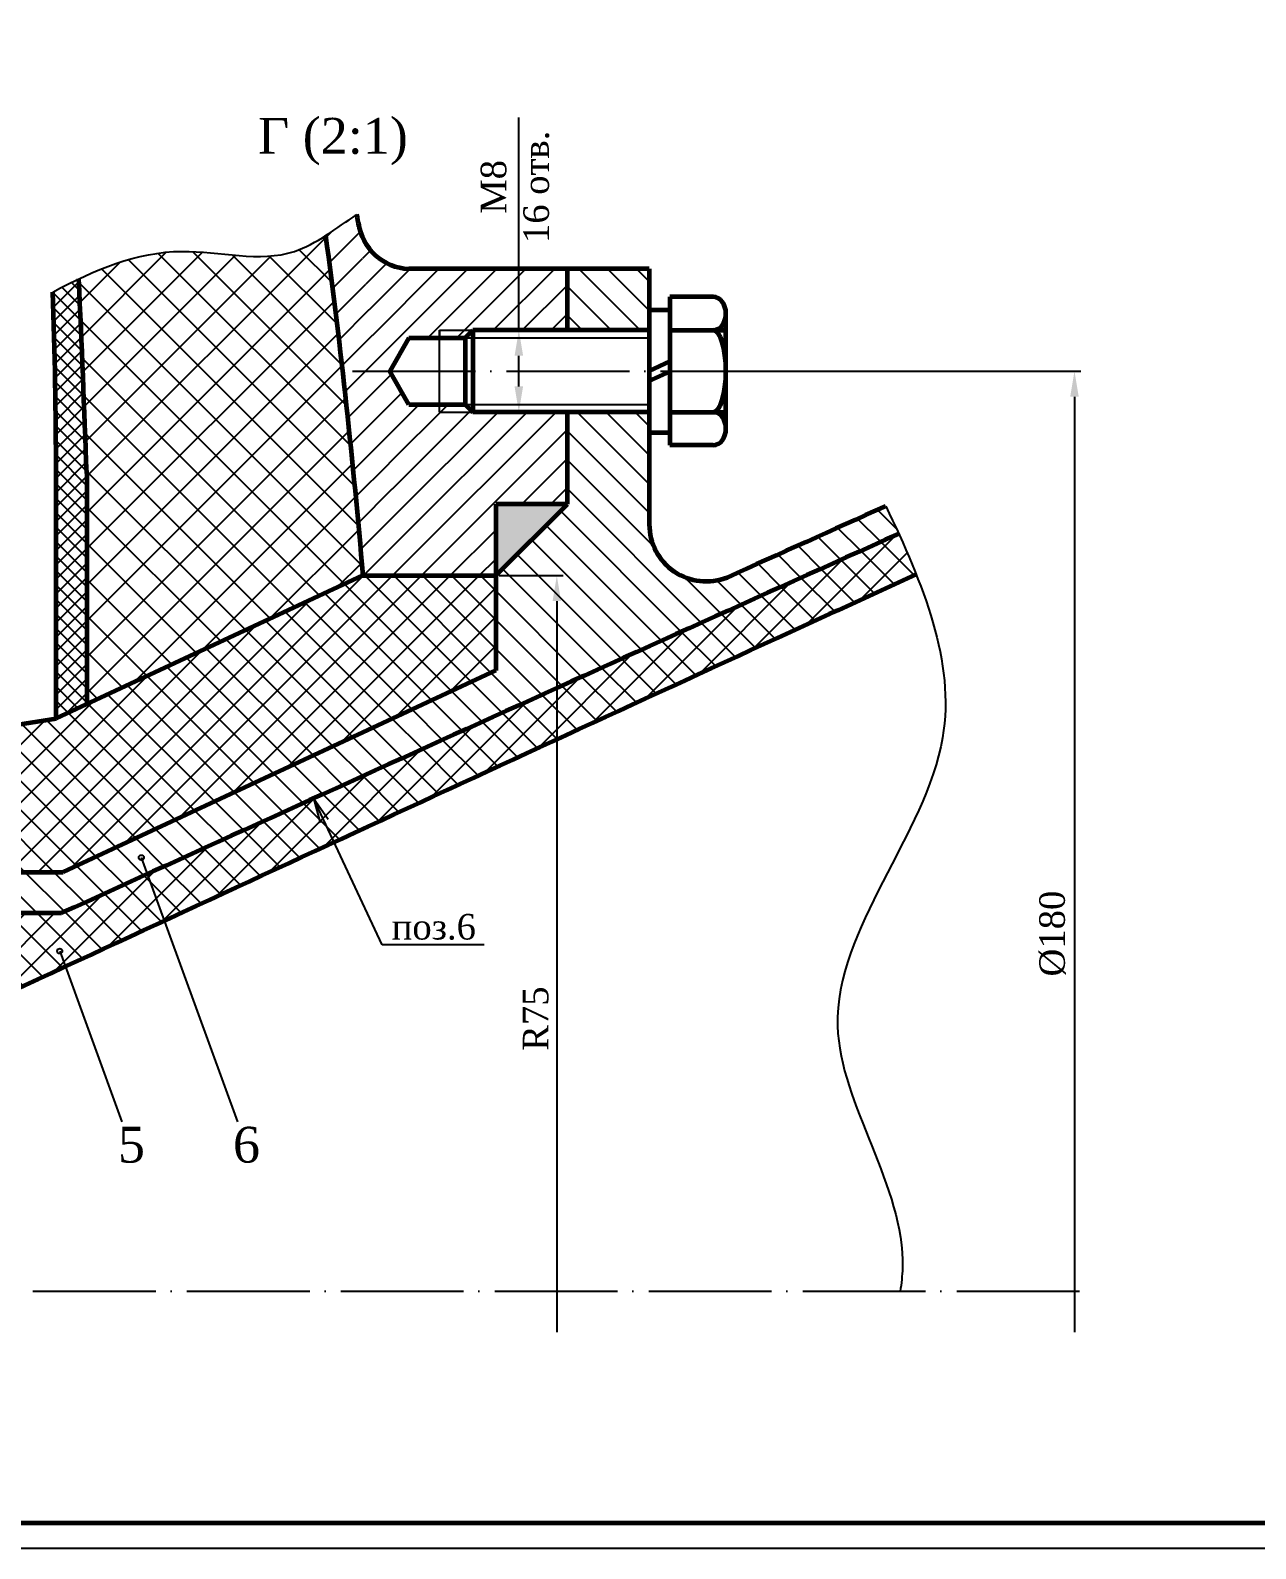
# Paper-space layout 'Лист1' of a CAD drawing. Header units: millimetres. Extents: x -4940 to -1389, y -1786 to 3462.
# Drawn here: x -2148.3 to -1908.7, y -970.2 to -673.2 of the extents above; entities that cross this region are included whole.
import ezdxf

# ---------------------------------------------------------------- set-up
doc = ezdxf.new("R2010")
doc.units = ezdxf.units.MM
doc.linetypes.add('ACAD_ISO04W100', pattern=[30, 24, -3, 0, -3])
doc.dimstyles.new('ISO-25', dxfattribs={"dimtxt": 2.5, "dimasz": 2.5, "dimexe": 1.25, "dimexo": 0.625, "dimtad": 1, "dimtxsty": 'Standard', "dimcen": 2.5, "dimadec": 0, "dimazin": 0, "dimtfac": 1, "dimtmove": 0, "dimatfit": 3, "dimfxl": 1, "dimarcsym": 0})

# ---------------------------------------------------------------- blocks, each defined once
blk = doc.blocks.new('*D67')
at = {"color": 0, "lineweight": -2}
for p, q in [((-2052.749232468188, -731.8736919948815), (-2052.749232468188, -690.2486919948802)), ((-2052.124232468189, -731.8736919948815), (-2051.499232468188, -731.8736919948815)), ((-2052.749232468188, -742.8736919948778), (-2052.749232468188, -736.8736919948815)), ((-2052.124232468189, -747.8736919948778), (-2051.499232468188, -747.8736919948778))]:
    blk.add_line(p, q, dxfattribs=at)
at = {"color": 0}
for points in [[(-2053.582565801521, -736.8736919948815), (-2051.915899134854, -736.8736919948815), (-2052.749232468188, -731.8736919948815)], [(-2053.582565801521, -742.8736919948778), (-2051.915899134854, -742.8736919948778), (-2052.749232468188, -747.8736919948778)]]:
    blk.add_solid(points, dxfattribs=at)
at = {"layer": 'Defpoints', "color": 0}
for p in [(-2052.749232468189, -731.8736919948815), (-2052.749232468189, -747.8736919948778), (-2052.749232468188, -747.8736919948778)]:
    blk.add_point(p, dxfattribs=at)

psp = doc.layouts.new('Лист1')

# ---------------------------------------------------------------- hatches: boundary and pattern name
h = psp.add_hatch()
h.set_pattern_fill('_USER', color=5, scale=4, angle=315, style=0, pattern_type=0)
h.set_pattern_definition([(315, (3124.136557891091, 5264.593622279387), (2.828427124746191, 2.828427124746189), [])])
edge = h.paths.add_edge_path()
edge.add_spline(control_points=[(-2142.161410264195, -845.8736919948633), (-2132.278127342465, -841.3700232623878), (-2122.394311896774, -836.8676715814445), (-2112.509428547454, -832.3679610663394)], knot_values=[16.20201368717326, 16.20201368717326, 16.20201368717326, 16.20201368717326, 32.4909117240253, 32.4909117240253, 32.4909117240253, 32.4909117240253], degree=3, periodic=0)
edge.add_line((-2112.509428547456, -832.3679610663394), (-2115.634363472621, -825.6665164931819))
edge.add_line((-2115.634363472619, -825.6665164931828), (-2141.812735815859, -837.8736919948688))
edge.add_line((-2141.812735815859, -837.8736919948688), (-2231.235332492753, -837.8736919948651))
edge.add_line((-2231.235332492753, -837.8736919948651), (-2231.235332492753, -845.8736919948633))
edge.add_line((-2231.235332492753, -845.8736919948633), (-2195.397317363701, -845.8736919948597))
edge.add_line((-2195.397317363701, -845.8736919948597), (-2187.3973173637, -853.8736919948633))
edge.add_line((-2187.3973173637, -853.8736919948651), (-2181.23533249276, -853.8736919948633))
edge.add_line((-2181.23533249276, -853.8736919948633), (-2181.23533249276, -845.8736919948669))
edge.add_line((-2181.23533249276, -845.8736919948651), (-2142.161410264192, -845.8736919948597))
h.paths.add_polyline_path([(-2027.244872599412, -719.8736919948833), (-2043.244872599412, -719.8736919948815), (-2043.244872599412, -731.8736919948815), (-2027.244872599412, -731.8736919948797)])
edge = h.paths.add_edge_path()
edge.add_line((-1632.349344836913, -615.1028877719664), (-1631.989404416845, -614.9502117481798))
edge.add_arc((-1633.428499745208, -611.1983310650512), 4.0184081455909, 290.978856404679, 290.9851348816861, ccw=False)
edge.add_line((-1631.989815556929, -614.9503694218574), (-1632.049736684469, -614.9757901352104))
edge.add_line((-1632.049736684469, -614.9757901352104), (-1632.109657979941, -615.0012104525622))
edge.add_line((-1632.10965797994, -615.0012104525622), (-1632.169579443133, -615.0266303744129))
edge.add_line((-1632.169579443133, -615.0266303744129), (-1632.229501073835, -615.0520499012682))
edge.add_line((-1632.229501073835, -615.0520499012682), (-1632.289422871831, -615.0774690336139))
edge.add_line((-1632.289422871831, -615.0774690336139), (-1632.349344836912, -615.1028877719664))
h.paths.add_polyline_path([(-1788.640990286761, -688.010488114297), (-1788.816997299257, -688.0864760747454), (-1788.640989373303, -688.0104906240003)])
h.paths.add_polyline_path([(-1841.670662233985, -711.0377092005065), (-1841.73370565049, -711.065243080141), (-1841.733704807758, -711.065246225261), (-1841.702183538396, -711.0514776717364)])
h.paths.add_polyline_path([(-1965.455822821728, -765.8483729593809), (-1965.492592111524, -765.8648541650609), (-1965.455822080968, -765.8483747864457)])
edge = h.paths.add_edge_path()
edge.add_line((-1980.406251594445, -767.5375565682971), (-1981.008174885425, -766.2690167942337))
edge.add_line((-1981.008174885425, -766.2690167942337), (-1981.199077388385, -766.3547632810396))
edge.add_line((-1981.199077388385, -766.3547632810396), (-1981.420934456528, -766.4544154443129))
edge.add_line((-1981.420934456527, -766.4544154443129), (-1981.642790785036, -766.5540692694185))
edge.add_line((-1981.642790785037, -766.5540692694185), (-1981.864646378889, -766.6537247451697))
edge.add_line((-1981.864646378889, -766.6537247451697), (-1982.086501243058, -766.7533818603961))
edge.add_line((-1982.086501243058, -766.7533818603961), (-1982.308355382521, -766.8530406039217))
edge.add_line((-1982.308355382521, -766.8530406039217), (-1982.530208802248, -766.9527009645562))
edge.add_line((-1982.530208802248, -766.9527009645562), (-1982.752061507222, -767.0523629311365))
edge.add_line((-1982.752061507222, -767.0523629311365), (-1982.973913502408, -767.1520264924757))
edge.add_line((-1982.973913502407, -767.1520264924757), (-1983.195764792788, -767.2516916373979))
edge.add_line((-1983.195764792789, -767.2516916373979), (-1983.417615383339, -767.3513583547256))
edge.add_line((-1983.417615383339, -767.3513583547256), (-1983.639465279028, -767.4510266332827))
edge.add_line((-1983.639465279027, -767.4510266332827), (-1983.861314484835, -767.5506964618899))
edge.add_line((-1983.861314484836, -767.5506964618899), (-1984.083163005736, -767.6503678293675))
edge.add_line((-1984.083163005736, -767.6503678293675), (-1984.305010846702, -767.7500407245398))
edge.add_line((-1984.305010846702, -767.7500407245398), (-1984.526858012711, -767.8497151362253))
edge.add_line((-1984.526858012711, -767.8497151362253), (-1984.748704508735, -767.9493910532501))
edge.add_line((-1984.748704508735, -767.9493910532501), (-1984.970550339754, -768.0490684644365))
edge.add_line((-1984.970550339754, -768.0490684644365), (-1985.192395510738, -768.148747358603))
edge.add_line((-1985.192395510739, -768.148747358603), (-1985.414240026666, -768.2484277245794))
edge.add_line((-1985.414240026666, -768.2484277245794), (-1985.636083892509, -768.3481095511752))
edge.add_line((-1985.636083892509, -768.3481095511752), (-1985.857927113244, -768.4477928272236))
edge.add_line((-1985.857927113243, -768.4477928272236), (-1986.079769693844, -768.5474775415396))
edge.add_line((-1986.079769693845, -768.5474775415396), (-1986.301611639289, -768.6471636829529))
edge.add_line((-1986.301611639289, -768.6471636829529), (-1986.52345295455, -768.7468512402784))
edge.add_line((-1986.52345295455, -768.7468512402784), (-1986.745293644602, -768.8465402023403))
edge.add_line((-1986.745293644602, -768.8465402023403), (-1986.967133714419, -768.9462305579627))
edge.add_line((-1986.96713371442, -768.9462305579627), (-1987.188973168982, -769.0459222959662))
edge.add_line((-1987.188973168982, -769.0459222959662), (-1987.410812013259, -769.1456154051693))
edge.add_line((-1987.410812013258, -769.1456154051693), (-1987.632650252226, -769.2453098744018))
edge.add_line((-1987.632650252227, -769.2453098744018), (-1987.854487890861, -769.3450056924821))
edge.add_line((-1987.854487890861, -769.3450056924821), (-1988.076324934137, -769.4447028482309))
edge.add_line((-1988.076324934137, -769.4447028482309), (-1988.298161387031, -769.5444013304705))
edge.add_line((-1988.298161387032, -769.5444013304705), (-1988.519997254517, -769.6441011280231))
edge.add_line((-1988.519997254517, -769.6441011280231), (-1988.741832541567, -769.7438022297129))
edge.add_line((-1988.741832541567, -769.7438022297129), (-1988.963667253158, -769.8435046243621))
edge.add_line((-1988.963667253159, -769.8435046243621), (-1989.185501394269, -769.9432083007896))
edge.add_line((-1989.185501394269, -769.9432083007896), (-1989.407334969869, -770.0429132478175))
edge.add_line((-1989.407334969869, -770.0429132478175), (-1989.629167984935, -770.1426194542737))
edge.add_line((-1989.629167984934, -770.1426194542737), (-1989.851000444441, -770.242326908975))
edge.add_line((-1989.851000444441, -770.242326908975), (-1990.072832353363, -770.3420356007418))
edge.add_line((-1990.072832353363, -770.3420356007418), (-1990.29466371668, -770.4417455184021))
edge.add_line((-1990.29466371668, -770.4417455184021), (-1990.516494539359, -770.5414566507725))
edge.add_line((-1990.51649453936, -770.5414566507725), (-1990.738324826382, -770.6411689866791))
edge.add_line((-1990.738324826382, -770.6411689866791), (-1990.960154582721, -770.7408825149441))
edge.add_line((-1990.96015458272, -770.7408825149441), (-1991.181983813347, -770.8405972243863))
edge.add_line((-1991.181983813348, -770.8405972243863), (-1991.403812523244, -770.9403131038298))
edge.add_line((-1991.403812523243, -770.9403131038298), (-1991.625640717379, -771.0400301420968))
edge.add_line((-1991.62564071738, -771.0400301420968), (-1991.847468400731, -771.1397483280098))
edge.add_line((-1991.84746840073, -771.1397483280098), (-1992.069295578272, -771.2394676503873))
edge.add_line((-1992.069295578273, -771.2394676503873), (-1992.291122254981, -771.3391880980535))
edge.add_line((-1992.29112225498, -771.3391880980535), (-1992.512948435829, -771.4389096598343))
edge.add_line((-1992.512948435829, -771.4389096598343), (-1992.734774125794, -771.5386323245484))
edge.add_line((-1992.734774125794, -771.5386323245484), (-1992.956599329849, -771.6383560810182))
edge.add_line((-1992.95659932985, -771.6383560810182), (-1993.178424052972, -771.7380809180659))
edge.add_line((-1993.178424052971, -771.7380809180659), (-1993.400248300132, -771.837806824512))
edge.add_line((-1993.400248300132, -771.837806824512), (-1993.622072076309, -771.9375337891825))
edge.add_line((-1993.622072076309, -771.9375337891825), (-1993.843895386477, -772.0372618008942))
edge.add_line((-1993.843895386478, -772.0372618008942), (-1994.065718235613, -772.1369908484749))
edge.add_line((-1994.065718235613, -772.1369908484749), (-1994.287540628686, -772.2367209207414))
edge.add_line((-1994.287540628685, -772.2367209207414), (-1994.509362570675, -772.3364520065197))
edge.add_line((-1994.509362570675, -772.3364520065197), (-1994.731184066555, -772.4361840946285))
edge.add_line((-1994.731184066556, -772.4361840946285), (-1994.953005121301, -772.5359171738937))
edge.add_line((-1994.953005121301, -772.5359171738937), (-1995.174825739888, -772.6356512331358))
edge.add_line((-1995.174825739888, -772.6356512331358), (-1995.396645927288, -772.7353862611772))
edge.add_line((-1995.396645927288, -772.7353862611772), (-1995.618465688481, -772.8351222468382))
edge.add_line((-1995.618465688481, -772.8351222468382), (-1995.840285028436, -772.934859178943))
edge.add_line((-1995.840285028436, -772.934859178943), (-1996.062103952133, -773.0345970463104))
edge.add_line((-1996.062103952133, -773.0345970463104), (-1996.283922464548, -773.134335837768))
edge.add_line((-1996.283922464548, -773.134335837768), (-1996.505740570648, -773.2340755421328))
edge.add_line((-1996.505740570648, -773.2340755421328), (-1996.727558275416, -773.3338161482307))
edge.add_line((-1996.727558275416, -773.3338161482307), (-1996.949375583823, -773.4335576448821))
edge.add_line((-1996.949375583822, -773.4335576448821), (-1997.171192500844, -773.5333000209093))
edge.add_line((-1997.171192500845, -773.5333000209093), (-1997.393009031457, -773.6330432651312))
edge.add_line((-1997.393009031456, -773.6330432651312), (-1997.614825180634, -773.7327873663771))
edge.add_line((-1997.614825180634, -773.7327873663771), (-1997.836640953351, -773.8325323134604))
edge.add_line((-1997.836640953351, -773.8325323134604), (-1998.058456354584, -773.9322780952107))
edge.add_line((-1998.058456354584, -773.9322780952107), (-1998.280271389307, -774.0320247004465))
edge.add_line((-1998.280271389306, -774.0320247004465), (-1998.502086062494, -774.1317721179903))
edge.add_line((-1998.502086062495, -774.1317721179903), (-1998.723900379121, -774.2315203366625))
edge.add_line((-1998.723900379121, -774.2315203366625), (-1998.945714344162, -774.331269345289))
edge.add_line((-1998.945714344162, -774.331269345289), (-1999.167527962594, -774.4310191326886))
edge.add_line((-1999.167527962593, -774.4310191326886), (-1999.389341239388, -774.5307696876853))
edge.add_line((-1999.389341239389, -774.5307696876853), (-1999.611154179526, -774.6305209991015))
edge.add_line((-1999.611154179526, -774.6305209991015), (-1999.832966787977, -774.7302730557594))
edge.add_line((-1999.832966787976, -774.7302730557594), (-2000.054779069714, -774.8300258464778))
edge.add_line((-2000.054779069714, -774.8300258464778), (-2000.27659102972, -774.9297793600826))
edge.add_line((-2000.276591029721, -774.9297793600826), (-2000.498402672964, -775.0295335853943))
edge.add_line((-2000.498402672964, -775.0295335853943), (-2000.720214004423, -775.1292885112352))
edge.add_line((-2000.720214004422, -775.1292885112352), (-2000.94202502907, -775.2290441264258))
edge.add_line((-2000.94202502907, -775.2290441264258), (-2001.163835751884, -775.3288004197902))
edge.add_line((-2001.163835751883, -775.3288004197902), (-2001.385646177833, -775.4285573801508))
edge.add_line((-2001.385646177833, -775.4285573801508), (-2001.607456311901, -775.5283149963279))
edge.add_line((-2001.607456311901, -775.5283149963279), (-2001.829266159056, -775.6280732571477))
edge.add_line((-2001.829266159056, -775.6280732571477), (-2002.051075724276, -775.7278321514268))
edge.add_line((-2002.051075724276, -775.7278321514268), (-2002.272885012534, -775.8275916679895))
edge.add_line((-2002.272885012534, -775.8275916679895), (-2002.494694028809, -775.9273517956599))
edge.add_line((-2002.494694028809, -775.9273517956599), (-2002.716502778071, -776.0271125232566))
edge.add_line((-2002.716502778071, -776.0271125232566), (-2002.938311265298, -776.126873839602))
edge.add_line((-2002.938311265299, -776.126873839602), (-2003.160119495464, -776.226635733522))
edge.add_line((-2003.160119495463, -776.226635733522), (-2003.381927473543, -776.3263981938353))
edge.add_line((-2003.381927473544, -776.3263981938353), (-2003.603735204513, -776.426161209366))
edge.add_line((-2003.603735204512, -776.426161209366), (-2003.825542693345, -776.5259247689346))
edge.add_line((-2003.825542693346, -776.5259247689346), (-2004.047349945018, -776.6256888613634))
edge.add_line((-2004.047349945017, -776.6256888613634), (-2004.269156964502, -776.7254534754748))
edge.add_line((-2004.269156964502, -776.7254534754748), (-2004.490963756777, -776.8252186000909))
edge.add_line((-2004.490963756777, -776.8252186000909), (-2004.712770326815, -776.9249842240342))
edge.add_line((-2004.712770326815, -776.9249842240342), (-2004.934576679592, -777.0247503361288))
edge.add_line((-2004.934576679593, -777.0247503361288), (-2005.156382820084, -777.1245169251897))
edge.add_line((-2005.156382820084, -777.1245169251897), (-2005.378188753263, -777.2242839800483))
edge.add_line((-2005.378188753263, -777.2242839800483), (-2005.599994484108, -777.3240514895215))
edge.add_line((-2005.599994484107, -777.3240514895215), (-2005.821800017588, -777.4238194424297))
edge.add_line((-2005.821800017588, -777.4238194424297), (-2006.043605358685, -777.5235878275971))
edge.add_line((-2006.043605358686, -777.5235878275971), (-2006.26541051237, -777.6233566338497))
edge.add_line((-2006.26541051237, -777.6233566338497), (-2006.487215483617, -777.7231258500024))
edge.add_line((-2006.487215483617, -777.7231258500024), (-2006.709020277404, -777.8228954648812))
edge.add_line((-2006.709020277404, -777.8228954648812), (-2006.930824898705, -777.9226654673084))
edge.add_line((-2006.930824898704, -777.9226654673084), (-2007.152629352493, -778.0224358461082))
edge.add_line((-2007.152629352494, -778.0224358461082), (-2007.374433643745, -778.1222065900974))
edge.add_line((-2007.374433643744, -778.1222065900974), (-2007.596237777436, -778.221977688102))
edge.add_line((-2007.596237777437, -778.221977688102), (-2007.81804175854, -778.3217491289406))
edge.add_line((-2007.81804175854, -778.3217491289406), (-2008.039845592032, -778.4215209014392))
edge.add_line((-2008.039845592032, -778.4215209014392), (-2008.261649282887, -778.5212929944182))
edge.add_line((-2008.261649282887, -778.5212929944182), (-2008.483452836082, -778.6210653967))
edge.add_line((-2008.483452836082, -778.6210653967), (-2008.705256256589, -778.7208380971069))
edge.add_line((-2008.705256256589, -778.7208380971069), (-2008.927059549383, -778.8206110844576))
edge.add_line((-2008.927059549383, -778.8206110844576), (-2009.148862719442, -778.9203843475798))
edge.add_line((-2009.148862719442, -778.9203843475798), (-2009.370665771738, -779.020157875294))
edge.add_line((-2009.370665771738, -779.020157875294), (-2009.592468711248, -779.1199316564207))
edge.add_line((-2009.592468711248, -779.1199316564207), (-2009.814271542947, -779.2197056797804))
edge.add_line((-2009.814271542947, -779.2197056797804), (-2010.036074271807, -779.3194799341973))
edge.add_line((-2010.036074271807, -779.3194799341973), (-2010.257876902805, -779.4192544084935))
edge.add_line((-2010.257876902805, -779.4192544084935), (-2010.479679440918, -779.5190290914934))
edge.add_line((-2010.479679440917, -779.5190290914934), (-2010.701481891116, -779.6188039720155))
edge.add_line((-2010.701481891117, -779.6188039720155), (-2010.923284258379, -779.718579038884))
edge.add_line((-2010.923284258378, -779.718579038884), (-2011.145086547679, -779.8183542809211))
edge.add_line((-2011.145086547679, -779.8183542809211), (-2011.366888763991, -779.9181296869456))
edge.add_line((-2011.366888763991, -779.9181296869456), (-2011.588690912292, -780.0179052457815))
edge.add_line((-2011.588690912292, -780.0179052457815), (-2011.810492997554, -780.117680946255))
edge.add_line((-2011.810492997555, -780.117680946255), (-2012.032295024757, -780.2174567771826))
edge.add_arc((-2016.12197167497, -769.8736919948778), 11.12290092444181, 179.9999999999906, 291.5726545845366, ccw=False)
edge.add_line((-2027.244872599412, -769.873691994876), (-2027.244872599412, -747.8736919948778))
edge.add_line((-2027.244872599412, -747.8736919948778), (-2043.244872599411, -747.873691994876))
edge.add_line((-2043.244872599412, -747.873691994876), (-2043.244872599412, -765.873691994876))
edge.add_line((-2043.244872599412, -765.873691994876), (-2057.244872599409, -779.8736919948724))
edge.add_line((-2057.244872599408, -779.8736919948724), (-2057.244872599408, -798.4390497432314))
edge.add_line((-2057.244872599408, -798.4390497432314), (-2115.634363472621, -825.6665164931792))
edge.add_line((-2115.634363472621, -825.6665164931792), (-2112.509428547455, -832.3679610663376))
edge.add_line((-2112.509428547456, -832.3679610663376), (-2111.715517027685, -832.0065703324917))
edge.add_line((-2111.715517027685, -832.0065703324917), (-2110.921600853877, -831.6451911091235))
edge.add_line((-2110.921600853876, -831.6451911091235), (-2110.127679964397, -831.2838235486679))
edge.add_line((-2110.127679964397, -831.2838235486679), (-2109.333754297607, -830.9224678035762))
edge.add_line((-2109.333754297607, -830.9224678035762), (-2108.539823791873, -830.5611240262924))
edge.add_line((-2108.539823791873, -830.5611240262924), (-2107.74588838555, -830.1997923692588))
edge.add_line((-2107.74588838555, -830.1997923692588), (-2106.951948017004, -829.8384729849213))
edge.add_line((-2106.951948017003, -829.8384729849213), (-2106.158002624597, -829.477166025722))
edge.add_line((-2106.158002624597, -829.477166025722), (-2105.36405214669, -829.1158716441032))
edge.add_line((-2105.36405214669, -829.1158716441032), (-2104.570096521647, -828.754589992518))
edge.add_line((-2104.570096521648, -828.754589992518), (-2103.776135687829, -828.3933212233978))
edge.add_line((-2103.776135687828, -828.3933212233978), (-2102.982169583597, -828.0320654891957))
edge.add_line((-2102.982169583597, -828.0320654891957), (-2102.188198147317, -827.6708229423502))
edge.add_line((-2102.188198147317, -827.6708229423502), (-2101.394221317347, -827.3095937353146))
edge.add_line((-2101.394221317348, -827.3095937353146), (-2100.600239032053, -826.9483780205201))
edge.add_line((-2100.600239032053, -826.9483780205201), (-2099.806251229795, -826.5871759504271))
edge.add_line((-2099.806251229794, -826.5871759504271), (-2099.012257848933, -826.2259876774633))
edge.add_line((-2099.012257848933, -826.2259876774633), (-2098.218258827832, -825.8648133540801))
edge.add_line((-2098.218258827833, -825.8648133540801), (-2097.424254104854, -825.503653132725))
edge.add_line((-2097.424254104854, -825.503653132725), (-2096.630243618362, -825.1425071658387))
edge.add_line((-2096.630243618362, -825.1425071658387), (-2095.836227306717, -824.7813756058649))
edge.add_line((-2095.836227306717, -824.7813756058649), (-2095.042205108281, -824.4202586052497))
edge.add_line((-2095.042205108281, -824.4202586052497), (-2094.248176961415, -824.0591563164335))
edge.add_line((-2094.248176961414, -824.0591563164335), (-2093.454142804485, -823.6980688918638))
edge.add_line((-2093.454142804486, -823.6980688918638), (-2092.660102575848, -823.3369964839849))
edge.add_line((-2092.660102575847, -823.3369964839849), (-2091.866056213871, -822.9759392452424))
edge.add_line((-2091.866056213871, -822.9759392452424), (-2091.072003656913, -822.6148973280715))
edge.add_line((-2091.072003656914, -822.6148973280715), (-2090.277944843341, -822.2538708849306))
edge.add_line((-2090.27794484334, -822.2538708849306), (-2089.48387971151, -821.8928600682511))
edge.add_line((-2089.483879711511, -821.8928600682511), (-2088.689808199786, -821.5318650304862))
edge.add_line((-2088.689808199785, -821.5318650304862), (-2087.895730246531, -821.1708859240762))
edge.add_line((-2087.895730246532, -821.1708859240762), (-2087.101645790109, -820.8099229014615))
edge.add_line((-2087.101645790109, -820.8099229014615), (-2086.307554768878, -820.4489761150917))
edge.add_line((-2086.307554768878, -820.4489761150917), (-2085.513457121206, -820.0880457174126))
edge.add_line((-2085.513457121205, -820.0880457174126), (-2084.719352785446, -819.7271318608628))
edge.add_line((-2084.719352785446, -819.7271318608628), (-2083.925241699968, -819.3662346978881))
edge.add_line((-2083.925241699969, -819.3662346978881), (-2083.131123803134, -819.0053543809345))
edge.add_line((-2083.131123803133, -819.0053543809345), (-2082.336999033303, -818.6444910624441))
edge.add_line((-2082.336999033304, -818.6444910624441), (-2081.542867328842, -818.2836448948665))
edge.add_line((-2081.542867328842, -818.2836448948665), (-2080.748728628105, -817.9228160306384))
edge.add_line((-2080.748728628104, -817.9228160306384), (-2079.954582869459, -817.5620046222039))
edge.add_line((-2079.95458286946, -817.5620046222039), (-2079.160429991268, -817.201210822016))
edge.add_line((-2079.160429991268, -817.201210822016), (-2078.366269931891, -816.8404347825117))
edge.add_line((-2078.366269931891, -816.8404347825117), (-2077.572102629691, -816.4796766561367))
edge.add_line((-2077.572102629691, -816.4796766561367), (-2076.777928023033, -816.1189365953351))
edge.add_line((-2076.777928023032, -816.1189365953351), (-2075.983746050271, -815.7582147525491))
edge.add_line((-2075.983746050272, -815.7582147525491), (-2075.18955664978, -815.3975112802245))
edge.add_line((-2075.18955664978, -815.3975112802245), (-2074.395359759912, -815.0368263308073))
edge.add_line((-2074.395359759911, -815.0368263308073), (-2073.601155319031, -814.6761600567415))
edge.add_line((-2073.601155319032, -814.6761600567415), (-2072.806943265502, -814.3155126104693))
edge.add_line((-2072.806943265502, -814.3155126104693), (-2072.012723537686, -813.9548841444384))
edge.add_line((-2072.012723537685, -813.9548841444384), (-2071.218496073941, -813.5942748110856))
edge.add_line((-2071.218496073942, -813.5942748110856), (-2070.424260812638, -813.2336847628621))
edge.add_line((-2070.424260812638, -813.2336847628621), (-2069.63001769213, -812.8731141522085))
edge.add_line((-2069.63001769213, -812.8731141522085), (-2068.835766650788, -812.5125631315723))
edge.add_line((-2068.835766650788, -812.5125631315723), (-2068.041507626966, -812.1520318533958))
edge.add_line((-2068.041507626966, -812.1520318533958), (-2067.247240559032, -811.791520470123))
edge.add_line((-2067.247240559032, -811.791520470123), (-2066.452965385345, -811.4310291341963))
edge.add_line((-2066.452965385345, -811.4310291341963), (-2065.658682044266, -811.0705579980613))
edge.add_line((-2065.658682044267, -811.0705579980613), (-2064.864390474162, -810.7101072141622))
edge.add_line((-2064.864390474161, -810.7101072141622), (-2064.070090613392, -810.3496769349431))
edge.add_line((-2064.070090613392, -810.3496769349431), (-2063.27578240032, -809.9892673128534))
edge.add_line((-2063.275782400321, -809.9892673128534), (-2062.481465773306, -809.628878500328))
edge.add_line((-2062.481465773305, -809.628878500328), (-2061.687140670711, -809.2685106498166))
edge.add_line((-2061.687140670711, -809.2685106498166), (-2060.892807030901, -808.908163913763))
edge.add_line((-2060.8928070309, -808.908163913763), (-2060.098464792234, -808.547838444606))
edge.add_line((-2060.098464792235, -808.547838444606), (-2059.304113893079, -808.1875343948022))
edge.add_line((-2059.304113893079, -808.1875343948022), (-2058.509754271793, -807.8272519167849))
edge.add_line((-2058.509754271793, -807.8272519167849), (-2057.715385866737, -807.4669911629999))
edge.add_line((-2057.715385866736, -807.4669911629999), (-2056.921008616273, -807.1067522858948))
edge.add_line((-2056.921008616274, -807.1067522858948), (-2056.12662245877, -806.7465354379101))
edge.add_line((-2056.12662245877, -806.7465354379101), (-2055.332227332584, -806.3863407714935))
edge.add_line((-2055.332227332584, -806.3863407714935), (-2054.537823176077, -806.0261684390853))
edge.add_line((-2054.537823176076, -806.0261684390853), (-2053.743409927613, -805.6660185931332))
edge.add_line((-2053.743409927613, -805.6660185931332), (-2052.948987525556, -805.3058913860796))
edge.add_line((-2052.948987525556, -805.3058913860796), (-2052.154555908265, -804.9457869703701))
edge.add_line((-2052.154555908265, -804.9457869703701), (-2051.360115014102, -804.5857054984453))
edge.add_line((-2051.360115014103, -804.5857054984453), (-2050.565664781438, -804.2256471227565))
edge.add_line((-2050.565664781437, -804.2256471227565), (-2049.771205148621, -803.8656119957423))
edge.add_line((-2049.771205148622, -803.8656119957423), (-2048.976736054022, -803.5056002698448))
edge.add_line((-2048.976736054022, -803.5056002698448), (-2048.182257435999, -803.1456120975099))
edge.add_line((-2048.182257435999, -803.1456120975099), (-2047.387769232918, -802.7856476311872))
edge.add_line((-2047.387769232918, -802.7856476311872), (-2046.593271383137, -802.4257070233134))
edge.add_line((-2046.593271383138, -802.4257070233134), (-2045.798763825024, -802.065790426338))
edge.add_line((-2045.798763825024, -802.065790426338), (-2045.004246496938, -801.7058979927033))
edge.add_line((-2045.004246496938, -801.7058979927033), (-2044.209719337243, -801.3460298748569))
edge.add_line((-2044.209719337242, -801.3460298748569), (-2043.415182284295, -800.9861862252355))
edge.add_line((-2043.415182284295, -800.9861862252355), (-2042.620635276462, -800.6263671962852))
edge.add_line((-2042.620635276463, -800.6263671962852), (-2041.826078252107, -800.2665729404553))
edge.add_line((-2041.826078252106, -800.2665729404553), (-2041.031511149587, -799.9068036101899))
edge.add_line((-2041.031511149587, -799.9068036101899), (-2040.236933907268, -799.5470593579275))
edge.add_line((-2040.236933907269, -799.5470593579275), (-2039.442346463511, -799.1873403361105))
edge.add_line((-2039.44234646351, -799.1873403361105), (-2038.647748756678, -798.8276466971902))
edge.add_line((-2038.647748756678, -798.8276466971902), (-2037.853140725131, -798.4679785936105))
edge.add_line((-2037.853140725131, -798.4679785936105), (-2037.058522307232, -798.1083361778119))
edge.add_line((-2037.058522307233, -798.1083361778119), (-2036.263893441349, -797.7487196022421))
edge.add_line((-2036.263893441349, -797.7487196022421), (-2035.469254065836, -797.3891290193415))
edge.add_line((-2035.469254065835, -797.3891290193415), (-2034.674604119058, -797.029564581554))
edge.add_line((-2034.674604119059, -797.029564581554), (-2033.879943539378, -796.6700264413275))
edge.add_line((-2033.879943539378, -796.6700264413275), (-2033.085272265158, -796.3105147511042))
edge.add_line((-2033.085272265157, -796.3105147511042), (-2032.29059023476, -795.9510296633298))
edge.add_line((-2032.29059023476, -795.9510296633298), (-2031.495897386545, -795.5915713304466))
edge.add_line((-2031.495897386546, -795.5915713304466), (-2030.701193658879, -795.2321399048969))
edge.add_line((-2030.701193658878, -795.2321399048969), (-2029.906478990117, -794.8727355391284))
edge.add_line((-2029.906478990118, -794.8727355391284), (-2029.11175331863, -794.5133583855832))
edge.add_line((-2029.111753318629, -794.5133583855832), (-2028.317016582771, -794.1540085967072))
edge.add_line((-2028.317016582771, -794.1540085967072), (-2027.522268720909, -793.7946863249463))
edge.add_line((-2027.522268720909, -793.7946863249463), (-2026.727509671406, -793.435391722739))
edge.add_line((-2026.727509671407, -793.435391722739), (-2025.932739372623, -793.076124942535))
edge.add_line((-2025.932739372623, -793.076124942535), (-2025.137957762919, -792.7168861367763))
edge.add_line((-2025.137957762919, -792.7168861367763), (-2024.34316478066, -792.3576754579053))
edge.add_line((-2024.34316478066, -792.3576754579053), (-2023.548360364205, -791.998493058366))
edge.add_line((-2023.548360364205, -791.998493058366), (-2022.753544451924, -791.6393390906096))
edge.add_line((-2022.753544451924, -791.6393390906096), (-2021.958716982169, -791.2802137070748))
edge.add_line((-2021.958716982169, -791.2802137070748), (-2021.163877893307, -790.921117060202))
edge.add_line((-2021.163877893306, -790.921117060202), (-2020.369027123697, -790.5620493024371))
edge.add_line((-2020.369027123698, -790.5620493024371), (-2019.574164611707, -790.2030105862295))
edge.add_line((-2019.574164611707, -790.2030105862295), (-2018.779290295693, -789.8440010640215))
edge.add_line((-2018.779290295693, -789.8440010640215), (-2017.984404114023, -789.4850208882553))
edge.add_line((-2017.984404114023, -789.4850208882553), (-2017.189506005055, -789.1260702113768))
edge.add_line((-2017.189506005055, -789.1260702113768), (-2016.394595907155, -788.76714918583))
edge.add_line((-2016.394595907156, -788.76714918583), (-2015.599673758683, -788.408257964059))
edge.add_line((-2015.599673758682, -788.408257964059), (-2014.804739497999, -788.0493966985041))
edge.add_line((-2014.804739497999, -788.0493966985041), (-2014.009793063467, -787.6905655416149))
edge.add_line((-2014.009793063467, -787.6905655416149), (-2013.21483439345, -787.3317646458372))
edge.add_line((-2013.21483439345, -787.3317646458372), (-2012.41986342631, -786.972994163606))
edge.add_line((-2012.419863426311, -786.972994163606), (-2011.624880100408, -786.6142542473708))
edge.add_line((-2011.624880100407, -786.6142542473708), (-2010.829884354105, -786.2555450495774))
edge.add_line((-2010.829884354106, -786.2555450495774), (-2010.034876125768, -785.8968667226682))
edge.add_line((-2010.034876125767, -785.8968667226682), (-2009.239855353755, -785.5382194190888))
edge.add_line((-2009.239855353756, -785.5382194190888), (-2008.44482197643, -785.1796032912816))
edge.add_line((-2008.44482197643, -785.1796032912816), (-2007.649775932155, -784.8210184916925))
edge.add_line((-2007.649775932155, -784.8210184916925), (-2006.85471715929, -784.4624651727636))
edge.add_line((-2006.85471715929, -784.4624651727636), (-2006.059645596202, -784.1039434869408))
edge.add_line((-2006.059645596201, -784.1039434869408), (-2005.264561181248, -783.7454535866664))
edge.add_line((-2005.264561181249, -783.7454535866664), (-2004.469463852794, -783.3869956243861))
edge.add_line((-2004.469463852794, -783.3869956243861), (-2003.674353549198, -783.0285697525442))
edge.add_line((-2003.674353549198, -783.0285697525442), (-2002.879230208826, -782.6701761235845))
edge.add_line((-2002.879230208827, -782.6701761235845), (-2002.08409377004, -782.3118148899512))
edge.add_line((-2002.084093770039, -782.3118148899512), (-2001.288944171199, -781.9534862040882))
edge.add_line((-2001.288944171199, -781.9534862040882), (-2000.493781350669, -781.5951902184379))
edge.add_line((-2000.493781350669, -781.5951902184379), (-1999.698605246811, -781.2369270854497))
edge.add_line((-1999.698605246812, -781.2369270854497), (-1998.903415797987, -780.8786969575622))
edge.add_line((-1998.903415797987, -780.8786969575622), (-1998.108212942557, -780.5204999872249))
edge.add_line((-1998.108212942557, -780.5204999872249), (-1997.312996618885, -780.1623363268764))
edge.add_line((-1997.312996618885, -780.1623363268764), (-1996.517766765334, -779.8042061289625))
edge.add_line((-1996.517766765334, -779.8042061289625), (-1995.722523320265, -779.446109545931))
edge.add_line((-1995.722523320265, -779.446109545931), (-1994.927266222042, -779.0880467302222))
edge.add_line((-1994.927266222042, -779.0880467302222), (-1994.131995409024, -778.7300178342821))
edge.add_line((-1994.131995409024, -778.7300178342821), (-1993.336710819576, -778.3720230105546))
edge.add_line((-1993.336710819575, -778.3720230105546), (-1992.541412392059, -778.014062411482))
edge.add_line((-1992.541412392059, -778.014062411482), (-1991.746100064835, -777.6561361895119))
edge.add_line((-1991.746100064835, -777.6561361895119), (-1990.950773776267, -777.2982444970849))
edge.add_line((-1990.950773776266, -777.2982444970849), (-1990.155433464715, -776.9403874866448))
edge.add_line((-1990.155433464716, -776.9403874866448), (-1989.360079068546, -776.5825653106413))
edge.add_line((-1989.360079068546, -776.5825653106413), (-1988.564710526118, -776.2247781215146))
edge.add_line((-1988.564710526117, -776.2247781215146), (-1987.769327775793, -775.8670260717108))
edge.add_line((-1987.769327775793, -775.8670260717108), (-1986.973930755936, -775.509309313672))
edge.add_line((-1986.973930755937, -775.509309313672), (-1986.178519404907, -775.1516279998405))
edge.add_line((-1986.178519404907, -775.1516279998405), (-1985.383093661069, -774.7939822826656))
edge.add_line((-1985.383093661069, -774.7939822826656), (-1984.587653462783, -774.4363723145862))
edge.add_line((-1984.587653462783, -774.4363723145862), (-1983.792198748412, -774.0787982480533))
edge.add_line((-1983.792198748412, -774.0787982480533), (-1982.99672945632, -773.7212602355039))
edge.add_line((-1982.99672945632, -773.7212602355039), (-1982.201245524868, -773.3637584293838))
edge.add_line((-1982.201245524867, -773.3637584293838), (-1981.405746892416, -773.0062929821424))
edge.add_line((-1981.405746892416, -773.0062929821424), (-1980.610233497328, -772.6488640462185))
edge.add_line((-1980.610233497328, -772.6488640462185), (-1979.814705277967, -772.2914717740578))
edge.add_line((-1979.814705277967, -772.2914717740578), (-1979.019162172694, -771.9341163181043))
edge.add_line((-1979.019162172694, -771.9341163181043), (-1978.478110921908, -771.6911075096377))
edge.add_line((-1978.478110921908, -771.6911075096377), (-1978.964490994558, -770.6261669390442))
edge.add_line((-1978.964490994557, -770.6261669390442), (-1979.680710136206, -769.0820441955593))
edge.add_line((-1979.680710136206, -769.0820441955593), (-1980.406251594445, -767.5375565682971))
h = psp.add_hatch()
h.set_pattern_fill('_USER', color=5, scale=4, angle=45, style=0, pattern_type=0)
h.set_pattern_definition([(45, (3124.136557891091, 5264.593622279387), (-2.82842712474619, 2.82842712474619), [])])
edge = h.paths.add_edge_path()
edge.add_line((-2043.244872599412, -719.8736919948806), (-2074.278008872725, -719.8736919948797))
edge.add_arc((-2073.860434428478, -709.5190414088511), 10.36306697726318, 187.7702382322283, 267.690670876645, ccw=False)
edge.add_ellipse((-2473.235332492678, -919.8736919948478), major_axis=(1.705302565823968e-13, 731.999999999883), ratio=0.5546448087431693, start_angle=286.5391852623054, end_angle=286.7213445439739)
edge.add_spline(control_points=[(-2084.402889336805, -709.2646137719066), (-2086.454503931065, -710.5878571118546), (-2088.481025005088, -712.067614062752), (-2090.543299079443, -713.3862430220988)], knot_values=[62.6987214418435, 62.6987214418435, 62.6987214418435, 62.6987214418435, 69.70620282215634, 69.70620282215634, 69.70620282215634, 69.70620282215634], degree=3, periodic=0)
edge.add_spline(control_points=[(-2090.543299079445, -713.3862430220997), (-2087.540261155188, -735.4827902937859), (-2085.187658420792, -757.6675484433445), (-2083.244872599405, -779.8736919948724)], knot_values=[226.850225576762, 226.850225576762, 226.850225576762, 226.850225576762, 260.2866766953053, 260.2866766953053, 260.2866766953053, 260.2866766953053], degree=3, periodic=0)
edge.add_line((-2083.244872599405, -779.8736919948715), (-2057.244872599407, -779.8736919948724))
edge.add_line((-2057.244872599407, -779.8736919948724), (-2057.244872599409, -765.873691994876))
edge.add_line((-2057.244872599409, -765.873691994876), (-2043.244872599412, -765.873691994876))
edge.add_line((-2043.244872599412, -765.873691994876), (-2043.244872599412, -747.8736919948778))
edge.add_line((-2043.244872599412, -747.8736919948778), (-2061.744872599406, -747.8736919948778))
edge.add_line((-2061.744872599406, -747.8736919948778), (-2068.244872599408, -747.8736919948778))
edge.add_line((-2068.244872599408, -747.8736919948778), (-2068.244872599408, -746.373691994876))
edge.add_line((-2068.244872599408, -746.373691994876), (-2074.244872599405, -746.373691994876))
edge.add_line((-2074.244872599405, -746.373691994876), (-2077.997649349139, -739.8736919948788))
edge.add_line((-2077.997649349139, -739.8736919948788), (-2074.244872599407, -733.3736919948824))
edge.add_line((-2074.244872599407, -733.3736919948824), (-2068.244872599408, -733.3736919948833))
edge.add_line((-2068.244872599408, -733.3736919948833), (-2068.244872599408, -731.8736919948815))
edge.add_line((-2068.244872599408, -731.8736919948815), (-2061.744872599406, -731.8736919948815))
edge.add_line((-2061.744872599406, -731.8736919948815), (-2043.244872599412, -731.8736919948806))
edge.add_line((-2043.244872599412, -731.8736919948806), (-2043.244872599412, -719.8736919948806))
h.paths.add_polyline_path([(-2061.744872599406, -731.8736919948815), (-2068.244872599407, -731.8736919948815), (-2068.244872599408, -733.3736919948833), (-2063.244872599407, -733.3736919948833)], flags=17)
h.paths.add_polyline_path([(-2063.244872599405, -746.373691994876), (-2068.244872599408, -746.373691994876), (-2068.244872599408, -747.8736919948778), (-2061.744872599405, -747.8736919948778)], flags=17)
h = psp.add_hatch()
h.set_pattern_fill('_USER', color=5, scale=5, angle=45, style=0, double=1, pattern_type=0)
h.set_pattern_definition([(45, (3124.136557891091, 5264.593622279387), (-3.535533905932737, 3.535533905932738), []), (135, (3124.136557891091, 5264.593622279387), (-3.535533905932738, -3.535533905932737), [])])
edge = h.paths.add_edge_path()
edge.add_spline(control_points=[(-2083.244872599405, -779.8736919948724), (-2085.187658420792, -757.6675484433445), (-2087.540261155188, -735.4827902937859), (-2090.543299079445, -713.3862430220997)], knot_values=[226.850225576762, 226.850225576762, 226.850225576762, 226.850225576762, 260.2866766953053, 260.2866766953053, 260.2866766953053, 260.2866766953053], degree=3, periodic=0)
edge.add_spline(control_points=[(-2090.543299079445, -713.3862430221002), (-2092.51470632423, -714.6467712496349), (-2101.100599226074, -719.4163230536974), (-2118.728727838115, -714.1667762125389), (-2132.287786908371, -718.7453567349578), (-2138.769657735992, -721.8159982498353)], knot_values=[12.91060073164588, 12.91060073164588, 12.91060073164588, 12.91060073164588, 19.60932217348827, 41.60932217348827, 62.69872144184234, 62.69872144184234, 62.69872144184234, 62.69872144184234], degree=3, periodic=0)
edge.add_spline(control_points=[(-2138.769657735992, -721.8159982498355), (-2138.193759759288, -734.494704113361), (-2137.71454612602, -747.1841980541185), (-2137.235332492753, -759.873691994876)], knot_values=[0, 0, 0, 0, 19.0121815928478, 19.0121815928478, 19.0121815928478, 19.0121815928478], degree=3, periodic=0)
edge.add_line((-2137.235332492753, -759.8736919948668), (-2137.235332492753, -805.049856910449))
edge.add_line((-2137.235332492753, -805.049856910449), (-2083.244872599404, -779.8736919948723))
h = psp.add_hatch()
h.set_pattern_fill('_USER', color=5, scale=2, angle=45, style=0, double=1, pattern_type=0)
h.set_pattern_definition([(45, (3124.136557891091, 5264.593622279387), (-1.414213562373095, 1.414213562373095), []), (135, (3124.136557891091, 5264.593622279387), (-1.414213562373095, -1.414213562373095), [])])
edge = h.paths.add_edge_path()
edge.add_spline(control_points=[(-2137.235332492753, -759.873691994876), (-2137.71454612602, -747.1841980541185), (-2138.193759759288, -734.494704113361), (-2138.769657735992, -721.8159982498355)], knot_values=[0, 0, 0, 0, 19.0121815928478, 19.0121815928478, 19.0121815928478, 19.0121815928478], degree=3, periodic=0)
edge.add_spline(control_points=[(-2138.769657735992, -721.8159982498355), (-2140.483453320455, -722.6278706258236), (-2142.186456179998, -723.4977465164502), (-2143.883327619552, -724.4005745958748)], knot_values=[7.334599557558912, 7.334599557558912, 7.334599557558912, 7.334599557558912, 12.91060073164571, 12.91060073164571, 12.91060073164571, 12.91060073164571], degree=3, periodic=0)
edge.add_ellipse((-2443.235332492707, -759.873691994876), major_axis=(0, -539.9999999999218), ratio=0.5555555555555557, start_angle=90, end_angle=93.76652692365309, ccw=False)
edge.add_line((-2143.235332492752, -759.8736919944567), (-2143.235332492751, -807.847702859377))
edge.add_line((-2143.235332492751, -807.847702859377), (-2137.235332492753, -805.0498569104475))
edge.add_line((-2137.235332492753, -805.0498569104475), (-2137.235332492753, -759.8736919948751))
psp.add_hatch(color=5).paths.add_polyline_path([(-2043.244872599412, -765.873691994876), (-2057.244872599409, -765.873691994876), (-2057.244872599409, -779.8736919948724)])
h = psp.add_hatch()
h.set_pattern_fill('_USER', color=5, scale=4, angle=45, style=0, double=1, pattern_type=0)
h.set_pattern_definition([(45, (3124.136557891091, 5264.593622279387), (-2.82842712474619, 2.82842712474619), []), (135, (3124.136557891091, 5264.593622279387), (-2.82842712474619, -2.82842712474619), [])])
h.paths.add_polyline_path([(-2057.244872599408, -798.4390497432296), (-2057.244872599407, -779.8736919948715), (-2083.244872599403, -779.8736919948715), (-2143.235332492748, -807.847702859377), (-2221.235332492754, -819.873691994866), (-2221.235332492754, -837.873691994866), (-2141.812735815863, -837.8736919948669)])
edge = h.paths.add_edge_path()
edge.add_spline(control_points=[(-2167.425871553492, -868.3783149577912), (-2112.378438838984, -842.87261700404), (-2048.3065105172, -813.1855058981482), (-1984.116447056747, -783.7541001843738), (-1975.071782343715, -779.6164367876481)], knot_values=[0, 0, 0, 0, 91.00385125904025, 105.9230548519093, 105.9230548519093, 105.9230548519093, 105.9230548519093], degree=3, periodic=0)
edge.add_spline(control_points=[(-1975.071782343718, -779.6164367876418), (-1976.123823079974, -776.9777497660052), (-1977.272975798224, -774.3352616936072), (-1978.477045272945, -771.6906241297183)], knot_values=[10.61096719990606, 10.61096719990606, 10.61096719990606, 10.61096719990606, 18.76389142108052, 18.76389142108052, 18.76389142108052, 18.76389142108052], degree=3, periodic=0)
edge.add_spline(control_points=[(-1978.477045272945, -771.6906241297174), (-2033.114601819238, -796.230097171443), (-2087.646107133797, -821.0318587604779), (-2142.161410264195, -845.8736919948633)], knot_values=[16.20201368717326, 16.20201368717326, 16.20201368717326, 16.20201368717326, 106.0501158989284, 106.0501158989284, 106.0501158989284, 106.0501158989284], degree=3, periodic=0)
edge.add_line((-2142.161410264195, -845.8736919948633), (-2181.235332492761, -845.8736919948633))
edge.add_line((-2181.23533249276, -845.8736919948633), (-2181.23533249276, -853.8736919948633))
edge.add_line((-2181.23533249276, -853.8736919948633), (-2187.3973173637, -853.8736919948633))
edge.add_line((-2187.3973173637, -853.8736919948633), (-2171.235332492747, -870.0356768658166))
edge.add_arc((-2201.235332492725, -795.8736919948642), 79.99999999998778, 292.0243128370294, 295.0000000005376)

# ---------------------------------------------------------------- linework, layer by layer
at = {"lineweight": 60}
for p, q in [((-2027.244872599412, -719.8736919948815), (-2074.278008872725, -719.8736919948797)), ((-2043.244872599412, -731.8736919948797), (-2043.244872599412, -719.8736919948815)), ((-2027.244872599412, -719.8736919948833), (-2027.244872599412, -769.873691994876)), ((-2023.244872599414, -725.3736919948797), (-2023.244872599414, -754.3736919948742)), ((-2014.744872599414, -725.3736919948815), (-2023.244872599414, -725.3736919948815)), ((-2027.244872599412, -727.8736919948833), (-2023.244872599414, -727.8736919948833)), ((-2012.244872599415, -751.123691994876), (-2012.244872599415, -728.6236919948833)), ((-2074.244872599406, -733.3736919948815), (-2077.997649349139, -739.8736919948797)), ((-2074.244872599408, -733.3736919948833), (-2063.244872599408, -733.3736919948833)), ((-2063.244872599408, -733.3736919948833), (-2061.744872599406, -731.8736919948815)), ((-2063.244872599408, -733.3736919948833), (-2063.244872599408, -746.373691994876)), ((-2027.244872599412, -731.8736919948815), (-2061.744872599406, -731.8736919948815)), ((-2061.744872599406, -731.8736919948815), (-2061.744872599406, -747.873691994876)), ((-2023.244872599414, -731.8736919948815), (-2012.244872599415, -731.8736919948815)), ((-2027.244872599412, -739.8063073111907), (-2023.244872599414, -737.9410766785722)), ((-2074.244872599406, -746.373691994876), (-2077.997649349139, -739.8736919948797)), ((-2027.244872599412, -741.8063073111889), (-2023.244872599414, -739.9410766785704)), ((-2074.244872599406, -746.373691994876), (-2063.244872599408, -746.373691994876)), ((-2063.244872599408, -746.3736919948742), (-2061.744872599406, -747.873691994876)), ((-2027.244872599412, -747.8736919948778), (-2061.744872599406, -747.8736919948778)), ((-2043.244872599412, -765.873691994876), (-2043.244872599412, -747.873691994876)), ((-2023.244872599414, -747.873691994876), (-2012.244872599415, -747.873691994876)), ((-2027.244872599412, -751.873691994876), (-2023.244872599414, -751.873691994876)), ((-2014.744872599414, -754.373691994876), (-2023.244872599414, -754.373691994876)), ((-2143.235332492751, -807.8477028593779), (-2143.235332492751, -759.873691994876)), ((-2137.235332492753, -759.873691994876), (-2137.235332492753, -805.0498569104484)), ((-2057.244872599408, -779.8736919948724), (-2043.244872599412, -765.873691994876)), ((-2057.244872599408, -765.8736919948778), (-2057.244872599408, -798.4390497432296)), ((-2043.244872599412, -765.873691994876), (-2057.244872599408, -765.873691994876)), ((-2083.244872599405, -779.8736919948724), (-2143.235332492751, -807.8477028593779)), ((-2083.244872599405, -779.8736919948724), (-2057.244872599408, -779.8736919948724)), ((-2057.244872599408, -798.4390497432296), (-2141.812735815863, -837.8736919948669)), ((-2221.235332492754, -819.8736919948669), (-2143.235332492751, -807.8477028593779)), ((-2231.235332492753, -837.8736919948651), (-2141.812735815863, -837.8736919948669)), ((-2181.23533249276, -845.8736919948633), (-2142.161410264195, -845.8736919948633)), ((-1580.571790534997, -965.217961909103), (-2396.571790534997, -965.217961909103))]:
    psp.add_line(p, q, dxfattribs=at)
at = {"color": 5}
for p, q in [((-2068.244872599408, -747.8736919948778), (-2068.244872599408, -731.8736919948797)), ((-2068.244872599408, -731.8736919948815), (-2068.244872599408, -733.3736919948815)), ((-2068.244872599408, -731.8736919948815), (-2061.744872599406, -731.8736919948815)), ((-2063.244872599408, -733.3736919948833), (-2027.244872599412, -733.3736919948797)), ((-2011.619872599415, -739.8736919948797), (-1942.860488453508, -739.8736919948797)), ((-1944.110488453508, -744.8736919948797), (-1944.110488453509, -927.8860883409943)), ((-2068.244872599408, -747.8736919948778), (-2061.744872599405, -747.8736919948778)), ((-2063.244872599408, -746.3736919948742), (-2027.244872599412, -746.373691994876)), ((-2062.538419462936, -779.8736919948724), (-2083.244872599405, -779.8736919948742)), ((-2056.619872599408, -779.8736919948724), (-2044.068656252489, -779.8736919948724)), ((-2045.318656252489, -784.8736919948724), (-2045.31865625249, -927.8860883409934)), ((-2079.496693068359, -852.1034765823633), (-2092.866878426814, -823.431021552663)), ((-2092.866878426814, -823.431021552663), (-2091.572783201301, -828.2606506841084)), ((-2092.866878426814, -823.431021552663), (-2089.998996245059, -827.5267817741078)), ((-2126.564534353362, -835.0371599689597), (-2107.760774609997, -886.700065264703)), ((-2059.496693068359, -852.1034765823633), (-2079.496693068359, -852.1034765823633)), ((-2142.50890761662, -853.3239035668221), (-2130.360978224536, -886.7000652647021))]:
    psp.add_line(p, q, dxfattribs=at)
at = {"color": 5, "linetype": 'ACAD_ISO04W100'}
for p, q in [((-2085.244872599405, -739.8736919948797), (-1989.244872599419, -739.8736919948797)), ((-2328.343146523118, -919.8736919948524), (-1942.343146523174, -919.8736919948524))]:
    psp.add_line(p, q, dxfattribs=at)
psp.add_line((-1575.571790534997, -970.217961909103), (-2416.571790534997, -970.217961909103))
at = {"color": 5}
for centre, radius in [((-2126.564534353362, -835.0371599689597), 0.5000000000002232), ((-2142.50890761662, -853.3239035668221), 0.4999999999996255)]:
    psp.add_circle(centre, radius, dxfattribs=at)
at = {"lineweight": 60}
for centre, radius, start, end in [((-2073.860434428479, -709.5190414088502), 10.36306697726323, 187.7444946649757, 267.690670877091), ((-2016.12197167497, -769.873691994876), 11.1229009244421, 180, 291.5726545846002)]:
    psp.add_arc(centre, radius, start, end, dxfattribs=at)
for centre, major_axis, ratio, start_param, end_param in [((-2473.235332492678, -919.8736919948478), (1.705302565823968e-13, 731.999999999883), 0.5546448087431693, 5.001052218809241, 5.004231498037424), ((-2443.235332492707, -759.873691994876), (0, -539.9999999999218), 0.5555555555555557, 1.570796326794897, 1.636534622977657), ((-2014.744872599414, -728.6236919948833), (0, 3.250000000001348), 0.7692307692303387, 3.141592653589793, 6.283185307179586), ((-2014.744872599414, -739.8736919948797), (0, 7.999999999997024), 0.3125000000000711, 3.141592653589793, 6.283185307179586), ((-2014.744872599414, -751.123691994876), (0, 3.24999999999953), 0.7692307692307693, 3.141592653589793, 6.283185307179586)]:
    psp.add_ellipse(centre, major_axis=major_axis, ratio=ratio, start_param=start_param, end_param=end_param, dxfattribs=at)
at = {"color": 5}
for points, knots in [([(-2143.883327619552, -724.4005745958748), (-2135.768595390783, -720.0830948255289), (-2120.702983231481, -713.578855260067), (-2098.61950973612, -720.1551760415141), (-2088.415721368129, -711.8527964035948), (-2084.402889336805, -709.2646137719066)], [7.334599557558914, 7.334599557558914, 7.334599557558914, 7.334599557558914, 33.99999999999995, 55.99999999999995, 69.70620282215634, 69.70620282215634, 69.70620282215634, 69.70620282215634]), ([(-1981.007799377235, -766.2688480097886), (-1973.754077688437, -781.5134878651706), (-1959.203749768802, -816.1596317823214), (-2005.525356286596, -864.0345182691808), (-1976.076827014534, -900.8436703777861), (-1977.951771013911, -918.3468152377945), (-1978.190043887504, -919.8736919948515)], [5.042076584206002, 5.042076584206002, 5.042076584206002, 5.042076584206002, 52.00000000000047, 112.0000000000009, 161.0000000000013, 165.6771389999667, 165.6771389999667, 165.6771389999667, 165.6771389999667])]:
    psp.add_open_spline(points, degree=3, knots=knots, dxfattribs=at)
at = {"lineweight": 60}
for points in [[(-2090.543299079445, -713.3862430220997), (-2087.540261155188, -735.4827902937859), (-2085.187658420792, -757.6675484433445), (-2083.244872599405, -779.8736919948724)], [(-2137.235332492753, -759.873691994876), (-2137.71454612602, -747.1841980541185), (-2138.193759759288, -734.494704113361), (-2138.769657735992, -721.8159982498355)], [(-2012.032295024758, -780.2174567771808), (-2001.691725720829, -775.5658326650091), (-1991.350983339606, -770.9145974281464), (-1981.007799377235, -766.2688480097886)], [(-2142.161410264195, -845.8736919948633), (-2087.646107133797, -821.0318587604779), (-2033.114601819238, -796.230097171443), (-1978.477045272945, -771.6906241297174)]]:
    psp.add_open_spline(points, degree=3, dxfattribs=at)
psp.add_open_spline([(-2167.425871553492, -868.3783149577912), (-2112.378438838984, -842.87261700404), (-2048.3065105172, -813.1855058981482), (-1984.116447056747, -783.7541001843738), (-1975.071782343715, -779.6164367876481)], degree=3, knots=[0, 0, 0, 0, 91.00385125904025, 105.9230548519093, 105.9230548519093, 105.9230548519093, 105.9230548519093], dxfattribs=at)
at = {"color": 5}
for points in [[(-1944.943821786841, -744.8736919948797), (-1943.277155120175, -744.8736919948797), (-1944.110488453508, -739.8736919948797)], [(-2046.151989585822, -784.8736919948724), (-2044.485322919156, -784.8736919948724), (-2045.318656252489, -779.8736919948724)]]:
    psp.add_solid(points, dxfattribs=at)

# ---------------------------------------------------------------- texts
at = {"color": 5, "attachment_point": 1}
for s, insert, char_height, width in [('{\\fTimes New Roman|b0|i0|c204|p18;\\C256;Г (2:1)}', (-2103.759147667702, -690.3369309016452), 7, 35.7900235554348), ('{\\fTimes New Roman|b0|i0|c204|p18;\\C256;поз.6}', (-2077.605621732147, -846.0663622482589), 5, 6.974774553360476), ('{\\fTimes New Roman|b0|i0|c204|p18;\\C256;5}', (-2131.133808772874, -887.700065264703), 7, 5.733551049156176), ('{\\fTimes New Roman|b0|i0|c204|p18;\\C256;6}', (-2108.645058058567, -887.700065264703), 7, 5.733551049156176)]:
    psp.add_mtext(s, dxfattribs=dict(at, insert=insert, char_height=char_height, width=width))
at = {"color": 5, "char_height": 5, "rotation": 90}
for s, insert, width, attachment_point in [('{\\fTimes New Roman|b0|i0|c204|p18;\\C256;М8^J16 отв.}', (-2053.482255036129, -703.8316111745617), 22.06538675278262, 5), ('{\\fTimes New Roman|b0|i0|c204|p18;\\C256;%%C180}', (-1950.990033425806, -858.2999832866144), 18.12615574073334, 1), ('{\\fTimes New Roman|b0|i0|c0|p18;\\C256;R75}', (-2051.981700145294, -872.8356454275254), 18.12615574073334, 1)]:
    psp.add_mtext(s, dxfattribs=dict(at, insert=insert, width=width, attachment_point=attachment_point))

# ---------------------------------------------------------------- dimensions: what is measured, and where the dimension line sits
at = {"color": 5}
dim = psp.add_linear_dim(base=(-2052.749232468188, -747.8736919948778), p1=(-2052.749232468189, -731.8736919948815), p2=(-2052.749232468189, -747.8736919948778), angle=90, text=' ', dimstyle='ISO-25', override={"dimasz": 5}, dxfattribs=at)
dim.commit()
dim.dimension.update_dxf_attribs({"geometry": '*D67', "text_midpoint": (-2052.749232468188, -690.8736919948806), "dimtype": 160})

doc.saveas('drawing.dxf')
